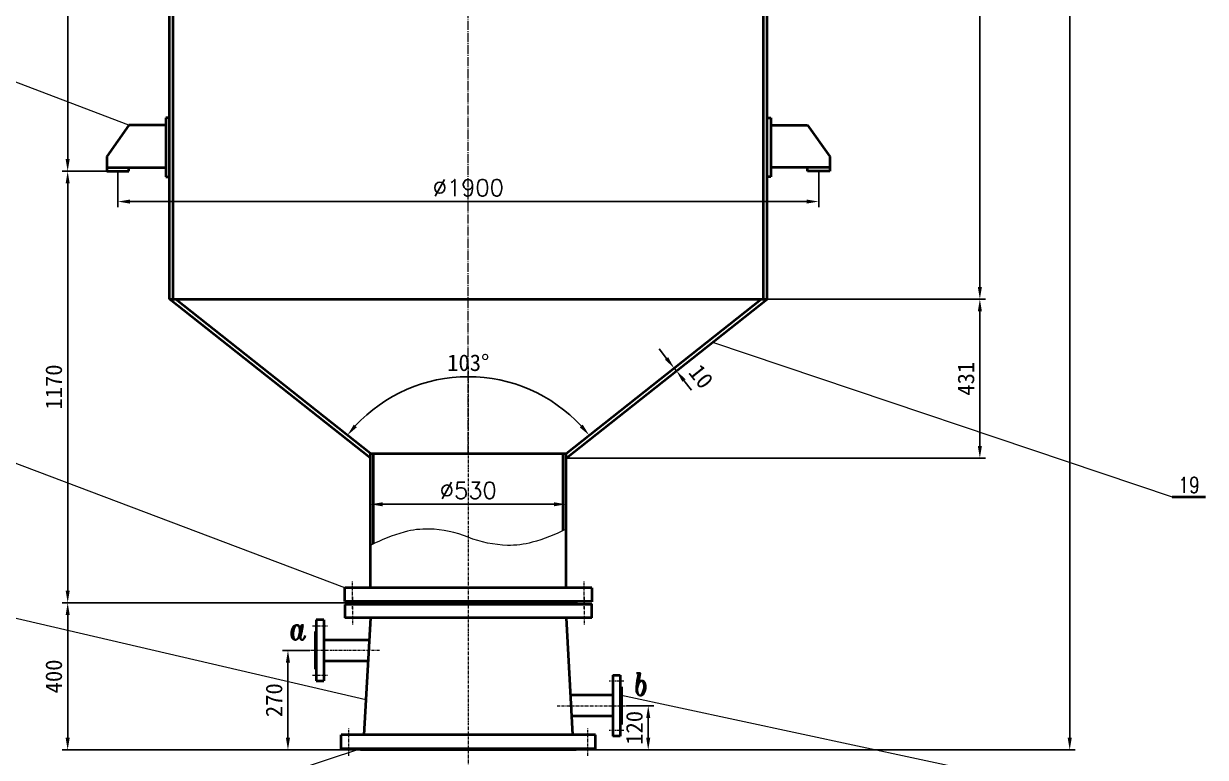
# Model space of a CAD drawing. Extents: x 588 to 17114, y -11774 to 841.
# Drawn here: x 10146 to 13350, y -7565 to -5576 of the extents above; entities that cross this region are included whole.
import ezdxf
from ezdxf.enums import TextEntityAlignment as Align

# ---------------------------------------------------------------- set-up
doc = ezdxf.new("R2010")
doc.units = 0
doc.header["$LTSCALE"] = 10
doc.header["$PDMODE"] = 1
doc.linetypes.add('ZXX-L', pattern=[3.28, 2.5, -0.3, 0.18, -0.3])
doc.linetypes.add('ZXX-S', pattern=[1.27, 0.75, -0.2, 0.12, -0.2])
doc.layers.get('Defpoints').update_dxf_attribs({"linetype": 'CONTINUOUS'})
for name, color, linetype, lineweight in [('A 粗实线', 1, 'CONTINUOUS', 40), ('B 细实线', 7, 'CONTINUOUS', 18), ('C 文 字', 2, 'CONTINUOUS', 20), ('D 短中心线', 3, 'ZXX-S', 18), ('E 长中心线', 3, 'ZXX-L', 18), ('J 标注尺寸', 2, 'CONTINUOUS', 18)]:
    doc.layers.add(name, color=color, linetype=linetype, lineweight=lineweight)
doc.styles.add('ITALICT', font='ITALICT.shx', dxfattribs={"width": 0.7})
doc.styles.add('ROMANC', font='romanc', dxfattribs={"width": 0.7, "height": 6})
doc.styles.get("Standard").update_dxf_attribs({"font": 'SIMFANG.TTF'})
doc.dimstyles.new('通用标注4.0', dxfattribs={"dimscale": 15, "dimtxt": 3, "dimasz": 2.2, "dimexe": 1, "dimexo": 0, "dimgap": 1, "dimtad": 1, "dimdec": 0, "dimzin": 0, "dimdsep": 46, "dimtxsty": 'Standard', "dimcen": 0, "dimadec": 0, "dimazin": 0, "dimtfac": 0.375, "dimtdec": 0, "dimtmove": 2, "dimatfit": 3, "dimfxl": 0, "dimtzin": 0, "dimarcsym": 0})

# ---------------------------------------------------------------- blocks, each defined once
blk = doc.blocks.new('*D72')
at = {"layer": 'C 文 字', "color": 0, "lineweight": -2}
for p, q in [((10410.1, -4876.3), (10250.8, -4876.3)), ((10265.8, -4909.3), (10265.8, -5943.3)), ((10371.8, -5976.3), (10250.8, -5976.3))]:
    blk.add_line(p, q, dxfattribs=at)
at = {"layer": 'C 文 字', "color": 0}
for points in [[(10260.3, -4909.3), (10271.3, -4909.3), (10265.8, -4876.3)], [(10260.3, -5943.3), (10271.3, -5943.3), (10265.8, -5976.3)]]:
    blk.add_solid(points, dxfattribs=at)
at = {"layer": 'Defpoints', "color": 0}
for p in [(10410.1, -4876.3), (10265.8, -5976.3), (10371.8, -5976.3)]:
    blk.add_point(p, dxfattribs=at)
at = {"layer": 'C 文 字', "color": 0, "insert": (10228.3, -5426.3), "char_height": 45, "attachment_point": 5, "rotation": 90}
blk.add_mtext('1100', dxfattribs=at)
blk = doc.blocks.new('*D75')
at = {"layer": 'C 文 字', "color": 0, "lineweight": -2}
for p, q in [((12554.9, -1126.3), (12753.7, -1126.3)), ((12738.7, -6290.4), (12738.7, -1159.3)), ((12161.8, -6323.4), (12753.7, -6323.4))]:
    blk.add_line(p, q, dxfattribs=at)
at = {"layer": 'C 文 字', "color": 0}
for points in [[(12733.2, -1159.3), (12744.2, -1159.3), (12738.7, -1126.3)], [(12733.2, -6290.4), (12744.2, -6290.4), (12738.7, -6323.4)]]:
    blk.add_solid(points, dxfattribs=at)
at = {"layer": 'Defpoints', "color": 0}
for p in [(12554.9, -1126.3), (12738.7, -1126.3), (12161.8, -6323.4)]:
    blk.add_point(p, dxfattribs=at)
at = {"layer": 'C 文 字', "color": 0, "insert": (12701.2, -3724.8), "char_height": 45, "attachment_point": 5, "rotation": 90}
blk.add_mtext('5197', dxfattribs=at)
blk = doc.blocks.new('*D76')
at = {"layer": 'C 文 字', "color": 0, "lineweight": -2}
for p, q in [((10265.8, -5976.3), (10250.8, -5976.3)), ((10265.8, -7113.3), (10265.8, -6009.3)), ((11086.8, -7146.3), (10250.8, -7146.3))]:
    blk.add_line(p, q, dxfattribs=at)
at = {"layer": 'C 文 字', "color": 0}
for points in [[(10260.3, -6009.3), (10271.3, -6009.3), (10265.8, -5976.3)], [(10260.3, -7113.3), (10271.3, -7113.3), (10265.8, -7146.3)]]:
    blk.add_solid(points, dxfattribs=at)
at = {"layer": 'Defpoints', "color": 0}
for p in [(10265.8, -5976.3), (10265.8, -5976.3), (11086.8, -7146.3)]:
    blk.add_point(p, dxfattribs=at)
at = {"layer": 'C 文 字', "color": 0, "insert": (10228.3, -6561.3), "char_height": 45, "attachment_point": 5, "rotation": 90}
blk.add_mtext('1170', dxfattribs=at)
blk = doc.blocks.new('*D77')
at = {"layer": 'C 文 字', "color": 0, "lineweight": -2}
for p, q in [((11634.3, -491.3), (12997.3, -491.3)), ((12982.3, -7512.1), (12982.3, -524.3)), ((11854.7, -7545.1), (12997.3, -7545.1))]:
    blk.add_line(p, q, dxfattribs=at)
at = {"layer": 'C 文 字', "color": 0}
for points in [[(12976.8, -524.3), (12987.8, -524.3), (12982.3, -491.3)], [(12976.8, -7512.1), (12987.8, -7512.1), (12982.3, -7545.1)]]:
    blk.add_solid(points, dxfattribs=at)
at = {"layer": 'Defpoints', "color": 0}
for p in [(11634.3, -491.3), (12982.3, -491.3), (11854.7, -7545.1)]:
    blk.add_point(p, dxfattribs=at)
at = {"layer": 'C 文 字', "color": 0, "insert": (12944.8, -4018.2), "char_height": 45, "attachment_point": 5, "rotation": 90}
blk.add_mtext('7054', dxfattribs=at)
blk = doc.blocks.new('*D79')
at = {"layer": 'C 文 字', "color": 0, "lineweight": -2}
for p, q in [((10401.8, -5976.3), (10401.8, -6073.6)), ((12301.8, -5976.3), (12301.8, -6073.6)), ((10434.8, -6058.6), (12268.8, -6058.6))]:
    blk.add_line(p, q, dxfattribs=at)
at = {"layer": 'C 文 字', "color": 0}
for points in [[(10434.8, -6053.1), (10434.8, -6064.1), (10401.8, -6058.6)], [(12268.8, -6053.1), (12268.8, -6064.1), (12301.8, -6058.6)]]:
    blk.add_solid(points, dxfattribs=at)
at = {"layer": 'Defpoints', "color": 0}
for p in [(10401.8, -5976.3), (12301.8, -5976.3), (12301.8, -6058.6)]:
    blk.add_point(p, dxfattribs=at)
at = {"layer": 'C 文 字', "color": 0, "insert": (11351.8, -6021.1), "char_height": 45, "attachment_point": 5}
blk.add_mtext('{\\Ftxt.shx;%%c1900}', dxfattribs=at)
blk = doc.blocks.new('*D80')
at = {"layer": 'C 文 字', "color": 0, "lineweight": -2}
for p, q in [((11781.1, -7425.1), (11854.7, -7425.1)), ((11839.7, -7512.1), (11839.7, -7458.1)), ((11644.3, -7545.1), (11854.7, -7545.1))]:
    blk.add_line(p, q, dxfattribs=at)
at = {"layer": 'C 文 字', "color": 0}
for points in [[(11834.2, -7458.1), (11845.2, -7458.1), (11839.7, -7425.1)], [(11834.2, -7512.1), (11845.2, -7512.1), (11839.7, -7545.1)]]:
    blk.add_solid(points, dxfattribs=at)
at = {"layer": 'Defpoints', "color": 0}
for p in [(11781.1, -7425.1), (11839.7, -7425.1), (11644.3, -7545.1)]:
    blk.add_point(p, dxfattribs=at)
at = {"layer": 'C 文 字', "color": 0, "insert": (11802.2, -7485.1), "char_height": 45, "attachment_point": 5, "rotation": 90}
blk.add_mtext('120', dxfattribs=at)
blk = doc.blocks.new('*D81')
at = {"layer": 'C 文 字', "color": 0, "lineweight": -2}
for p, q in [((10922.6, -7275.1), (10847.9, -7275.1)), ((10862.9, -7512.1), (10862.9, -7308.1)), ((11059.3, -7545.1), (10847.9, -7545.1))]:
    blk.add_line(p, q, dxfattribs=at)
at = {"layer": 'C 文 字', "color": 0}
for points in [[(10857.4, -7308.1), (10868.4, -7308.1), (10862.9, -7275.1)], [(10857.4, -7512.1), (10868.4, -7512.1), (10862.9, -7545.1)]]:
    blk.add_solid(points, dxfattribs=at)
at = {"layer": 'Defpoints', "color": 0}
for p in [(10862.9, -7275.1), (10922.6, -7275.1), (11059.3, -7545.1)]:
    blk.add_point(p, dxfattribs=at)
at = {"layer": 'C 文 字', "color": 0, "insert": (10825.4, -7410.1), "char_height": 45, "attachment_point": 5, "rotation": 90}
blk.add_mtext('270', dxfattribs=at)
blk = doc.blocks.new('*D82')
at = {"layer": 'C 文 字', "color": 0, "lineweight": -2}
for p, q in [((10265.8, -7146.3), (10250.8, -7146.3)), ((10265.8, -7512.1), (10265.8, -7179.3)), ((10847.9, -7545.1), (10250.8, -7545.1))]:
    blk.add_line(p, q, dxfattribs=at)
at = {"layer": 'C 文 字', "color": 0}
for points in [[(10260.3, -7179.3), (10271.3, -7179.3), (10265.8, -7146.3)], [(10260.3, -7512.1), (10271.3, -7512.1), (10265.8, -7545.1)]]:
    blk.add_solid(points, dxfattribs=at)
at = {"layer": 'Defpoints', "color": 0}
for p in [(10265.8, -7146.3), (10265.8, -7146.3), (10847.9, -7545.1)]:
    blk.add_point(p, dxfattribs=at)
at = {"layer": 'C 文 字', "color": 0, "insert": (10228.3, -7345.7), "char_height": 45, "attachment_point": 5, "rotation": 90}
blk.add_mtext('400', dxfattribs=at)
blk = doc.blocks.new('*D83')
at = {"layer": 'Defpoints', "color": 0}
for p in [(12738.7, -6323.4), (12738.7, -6323.4), (11616.8, -6754.2)]:
    blk.add_point(p, dxfattribs=at)
at = {"layer": 'J 标注尺寸', "color": 0, "lineweight": -2}
for p, q in [((12738.7, -6323.4), (12723.7, -6323.4)), ((12738.7, -6721.2), (12738.7, -6356.4)), ((11616.8, -6754.2), (12753.7, -6754.2))]:
    blk.add_line(p, q, dxfattribs=at)
at = {"layer": 'J 标注尺寸', "color": 0}
for points in [[(12733.2, -6356.4), (12744.2, -6356.4), (12738.7, -6323.4)], [(12733.2, -6721.2), (12744.2, -6721.2), (12738.7, -6754.2)]]:
    blk.add_solid(points, dxfattribs=at)
at = {"layer": 'J 标注尺寸', "color": 0, "insert": (12701.2, -6538.8), "char_height": 45, "attachment_point": 5, "rotation": 90}
blk.add_mtext('431', dxfattribs=at)
blk = doc.blocks.new('*D84')
at = {"layer": 'Defpoints', "color": 0}
for p in [(11086.8, -6863.9), (11616.8, -6863.9), (11616.8, -6879.1)]:
    blk.add_point(p, dxfattribs=at)
at = {"layer": 'J 标注尺寸', "color": 0, "lineweight": -2}
for p, q in [((11086.8, -6863.9), (11086.8, -6894.1)), ((11119.8, -6879.1), (11583.8, -6879.1)), ((11616.8, -6863.9), (11616.8, -6894.1))]:
    blk.add_line(p, q, dxfattribs=at)
at = {"layer": 'J 标注尺寸', "color": 0}
for points in [[(11119.8, -6873.6), (11119.8, -6884.6), (11086.8, -6879.1)], [(11583.8, -6873.6), (11583.8, -6884.6), (11616.8, -6879.1)]]:
    blk.add_solid(points, dxfattribs=at)
at = {"layer": 'J 标注尺寸', "color": 0, "insert": (11351.8, -6841.6), "char_height": 45, "attachment_point": 5}
blk.add_mtext('{\\Ftxt.shx;%%c530}', dxfattribs=at)
blk = doc.blocks.new('*D86')
at = {"layer": 'C 文 字', "color": 0, "lineweight": -2}
for p, q in [((11889.4, -6483.9), (11868.9, -6458)), ((11904.3, -6514.2), (11921.6, -6500.5)), ((11909.9, -6509.8), (11916.1, -6517.6)), ((11910.5, -6522), (11927.8, -6508.3)), ((11936.5, -6543.5), (11957, -6569.4))]:
    blk.add_line(p, q, dxfattribs=at)
at = {"layer": 'C 文 字', "color": 0}
for points in [[(11893.7, -6480.5), (11885.1, -6487.3), (11909.9, -6509.8)], [(11940.9, -6540.1), (11932.2, -6546.9), (11916.1, -6517.6)]]:
    blk.add_solid(points, dxfattribs=at)
at = {"layer": 'Defpoints', "color": 0}
for p in [(11904.3, -6514.2), (11910.5, -6522), (11916.1, -6517.6)]:
    blk.add_point(p, dxfattribs=at)
at = {"layer": 'C 文 字', "color": 0, "insert": (11982.9, -6532.7), "char_height": 45, "attachment_point": 5, "rotation": 308.3255}
blk.add_mtext('10', dxfattribs=at)
blk = doc.blocks.new('*D88')
at = {"layer": 'C 文 字', "color": 0, "lineweight": -2}
blk.add_arc((11351.8, -6950.9), 417.7, 42.8531, 137.1469, dxfattribs=at)
at = {"layer": 'C 文 字', "color": 0}
for points in [[(11049.8, -6670.4), (11041.4, -6663.2), (11024.1, -6691.9)], [(11662.2, -6663.2), (11653.9, -6670.4), (11679.5, -6691.9)]]:
    blk.add_solid(points, dxfattribs=at)
at = {"layer": 'Defpoints', "color": 0}
for p in [(10557.9, -6323.4), (12145.7, -6323.4), (11475.5, -6551.9), (11086.8, -6741.4), (11616.8, -6741.4)]:
    blk.add_point(p, dxfattribs=at)
at = {"layer": 'C 文 字', "color": 0, "insert": (11351.8, -6495.7), "char_height": 45, "attachment_point": 5}
blk.add_mtext('103°', dxfattribs=at)

msp = doc.modelspace()

# ---------------------------------------------------------------- linework, layer by layer
at = {"layer": 'A 粗实线'}
for p, q in [((10541.8, -6323.4), (10541.8, -1086.3)), ((10551.8, -6323.4), (10551.8, -1086.3)), ((12151.8, -6323.4), (12151.8, -5141.1)), ((12161.8, -6323.4), (12161.8, -5141.3)), ((10431.8, -5851.3), (10371.8, -5936.3)), ((10531.8, -5851.3), (10431.8, -5851.3)), ((10531.8, -5831.3), (10531.8, -5991.3)), ((10541.8, -5831.3), (10531.8, -5831.3)), ((12161.8, -5831.3), (12171.8, -5831.3)), ((12171.8, -5831.3), (12171.8, -5991.3)), ((12171.8, -5851.3), (12271.8, -5851.3)), ((12271.8, -5851.3), (12331.8, -5936.3)), ((10371.8, -5936.3), (10371.8, -5966.3)), ((12331.8, -5936.3), (12331.8, -5966.3)), ((10371.8, -5966.3), (10371.8, -5976.3)), ((10371.8, -5966.3), (10531.8, -5966.3)), ((10371.8, -5976.3), (10431.8, -5976.3)), ((10431.8, -5976.3), (10431.8, -5966.3)), ((12331.8, -5966.3), (12171.8, -5966.3)), ((12271.8, -5976.3), (12271.8, -5966.3)), ((12331.8, -5976.3), (12271.8, -5976.3)), ((12331.8, -5966.3), (12331.8, -5976.3)), ((10531.8, -5991.3), (10541.8, -5991.3)), ((12171.8, -5991.3), (12161.8, -5991.3)), ((10541.8, -6323.4), (12161.8, -6323.4)), ((11086.8, -6754.2), (10541.8, -6323.4)), ((11086.8, -6741.4), (10557.9, -6323.4)), ((11616.8, -6754.2), (12161.8, -6323.4)), ((11616.8, -6741.4), (12145.7, -6323.4)), ((11086.8, -7105.3), (11086.8, -6741.4)), ((11086.8, -6741.4), (11616.8, -6741.4)), ((11094.8, -6986.4), (11094.8, -6741.4)), ((11608.8, -6950.3), (11608.8, -6741.4)), ((11616.8, -7105.3), (11616.8, -6741.4)), ((13259.7, -6858.8), (13350, -6858.8)), ((11016.8, -7142.2), (11016.8, -7105.3)), ((11686.8, -7105.3), (11016.8, -7105.3)), ((11686.8, -7105.3), (11686.8, -7143.3)), ((11686.8, -7142.2), (11016.8, -7142.2)), ((11059.3, -7143.3), (11059.3, -7146.3)), ((11644.3, -7143.3), (11644.3, -7146.3)), ((11686.8, -7150.4), (11016.8, -7150.4)), ((11016.8, -7150.4), (11016.8, -7187.3)), ((11644.3, -7146.3), (11059.3, -7146.3)), ((11059.3, -7146.3), (11059.3, -7146.3)), ((11644.3, -7146.3), (11059.3, -7146.3)), ((11059.3, -7149.3), (11059.3, -7146.3)), ((11059.3, -7146.3), (11059.3, -7146.3)), ((11644.3, -7149.3), (11644.3, -7146.3)), ((11686.8, -7187.3), (11686.8, -7149.3)), ((10939.8, -7192.6), (10939.8, -7357.6)), ((10959.8, -7192.6), (10939.8, -7192.6)), ((10959.8, -7192.6), (10959.8, -7357.6)), ((11686.8, -7187.3), (11016.8, -7187.3)), ((11086.8, -7187.3), (11068.8, -7504.1)), ((11616.8, -7187.3), (11634.8, -7504.1)), ((10936.8, -7224.1), (10936.8, -7326.1)), ((10939.8, -7224.1), (10936.8, -7224.1)), ((10936.8, -7246.6), (10936.8, -7303.6)), ((10959.8, -7246.6), (11083.4, -7246.6)), ((10959.8, -7303.6), (11080.2, -7303.6)), ((10936.8, -7326.1), (10936.8, -7326.1)), ((10939.8, -7326.1), (10936.8, -7326.1)), ((10939.8, -7357.6), (10959.8, -7357.6)), ((11743.8, -7342.6), (11743.8, -7507.6)), ((11743.8, -7342.6), (11763.8, -7342.6)), ((11763.8, -7342.6), (11763.8, -7507.6)), ((11743.8, -7396.6), (11628.7, -7396.6)), ((11763.8, -7374.1), (11766.8, -7374.1)), ((11766.8, -7374.1), (11766.8, -7476.1)), ((11766.8, -7396.6), (11766.8, -7453.6)), ((11743.8, -7453.6), (11631.9, -7453.6)), ((11763.8, -7476.1), (11766.8, -7476.1)), ((11766.8, -7476.1), (11766.8, -7476.1)), ((11006.8, -7542.1), (11006.8, -7504.1)), ((11696.8, -7504.1), (11006.8, -7504.1)), ((11696.8, -7542.1), (11696.8, -7504.1)), ((11763.8, -7507.6), (11743.8, -7507.6)), ((11696.8, -7542.1), (11006.8, -7542.1)), ((11059.3, -7542.1), (11059.3, -7545.1)), ((11644.3, -7545.1), (11059.3, -7545.1)), ((11059.3, -7545.1), (11059.3, -7545.1)), ((11644.3, -7542.1), (11644.3, -7545.1))]:
    msp.add_line(p, q, dxfattribs=at)
at = {"layer": 'B 细实线'}
for p, q in [((10431.8, -5851.3), (9796.1, -5609.9)), ((12014.1, -6440.1), (13259.7, -6858.8)), ((11016.8, -7105.3), (9796.1, -6644.7)), ((11074.2, -7408.9), (9796.1, -7111.6)), ((11766.8, -7396.6), (13259.7, -7716.2)), ((11059.3, -7542.1), (9796.1, -7956.4))]:
    msp.add_line(p, q, dxfattribs=at)
msp.add_lwpolyline([(11616.8, -6946.3, -0.051394), (11525.2, -6982.2, -0.074756), (11457.8, -6990.4, -0.089173), (11351.8, -6968.4, 0.089173), (11245.8, -6946.3, 0.074756), (11178.4, -6954.5, 0.051394), (11086.8, -6990.4)], format="xyb", dxfattribs=at)
at = {"layer": 'D 短中心线'}
for p, q in [((11351.8, -6505.4), (11351.8, -7636.2)), ((11038.1, -7162.3), (11038.1, -7086.3)), ((11665.6, -7162.3), (11665.6, -7086.3)), ((11038.1, -7130.3), (11038.1, -7206.3)), ((11665.6, -7130.3), (11665.6, -7206.3)), ((10929.8, -7208.4), (10969.8, -7208.4)), ((11110.7, -7275.1), (10922.6, -7275.1)), ((10929.8, -7341.9), (10969.8, -7341.9)), ((11773.8, -7358.4), (11733.8, -7358.4)), ((11592.9, -7425.1), (11781.1, -7425.1)), ((11028.1, -7561.1), (11028.1, -7485.1)), ((11675.6, -7561.1), (11675.6, -7485.1)), ((11773.8, -7491.9), (11733.8, -7491.9))]:
    msp.add_line(p, q, dxfattribs=at)
at = {"layer": 'E 长中心线'}
msp.add_line((11351.8, -6741.4), (11351.8, -526.3), dxfattribs=at)

# ---------------------------------------------------------------- texts
at = {"layer": 'C 文 字', "style": 'ROMANC', "width": 0.8}
msp.add_text('19', height=42.34, dxfattribs=at).set_placement((13305.9, -6827), align=Align.MIDDLE)
at = {"layer": 'C 文 字', "style": 'ITALICT', "width": 0.8}
for s, p in [('a', (10866.5, -7246.4)), ('b', (11799.6, -7397.2))]:
    msp.add_text(s, height=60, dxfattribs=at).set_placement(p)

# ---------------------------------------------------------------- dimensions: what is measured, and where the dimension line sits
at = {"layer": 'C 文 字'}
for base, p1, p2, picture, middle in [((12982.3, -491.3), (11854.7, -7545.1), (11634.3, -491.3), '*D77', (12944.8, -4018.2)), ((12738.7, -1126.3), (12161.8, -6323.4), (12554.9, -1126.3), '*D75', (12701.2, -3724.8)), ((10265.8, -5976.3), (10410.1, -4876.3), (10371.8, -5976.3), '*D72', (10228.3, -5426.3)), ((10265.8, -5976.3), (11086.8, -7146.3), (10265.8, -5976.3), '*D76', (10228.3, -6561.3)), ((10862.9, -7275.1), (11059.3, -7545.1), (10922.6, -7275.1), '*D81', (10825.4, -7410.1)), ((11839.7, -7425.1), (11644.3, -7545.1), (11781.1, -7425.1), '*D80', (11802.2, -7485.1))]:
    dim = msp.add_linear_dim(base=base, p1=p1, p2=p2, angle=90, dimstyle='通用标注4.0', dxfattribs=at)
    dim.commit()
    dim.dimension.update_dxf_attribs({"geometry": picture, "text_midpoint": middle})
dim = msp.add_linear_dim(base=(12301.8, -6058.6), p1=(10401.8, -5976.3), p2=(12301.8, -5976.3), text='{\\Ftxt.shx;%%c<>}', dimstyle='通用标注4.0', dxfattribs=at)
dim.commit()
dim.dimension.update_dxf_attribs({"geometry": '*D79', "text_midpoint": (11351.8, -6021.1)})
dim = msp.add_angular_dim_2l(base=(11475.5, -6551.9), line1=((11086.8, -6741.4), (10557.9, -6323.4)), line2=((11616.8, -6741.4), (12145.7, -6323.4)), dimstyle='通用标注4.0', dxfattribs=at)
dim.commit()
dim.dimension.update_dxf_attribs({"geometry": '*D88', "text_midpoint": (11351.8, -6495.7)})
dim = msp.add_linear_dim(base=(11916.1, -6517.6), p1=(11904.3, -6514.2), p2=(11910.5, -6522), angle=308.3255, dimstyle='通用标注4.0', dxfattribs=at)
dim.commit()
dim.dimension.update_dxf_attribs({"geometry": '*D86', "text_midpoint": (11982.9, -6532.7), "dimtype": 161})
dim = msp.add_linear_dim(base=(10265.8, -7146.3), p1=(10847.9, -7545.1), p2=(10265.8, -7146.3), angle=90, text='400', dimstyle='通用标注4.0', dxfattribs=at)
dim.commit()
dim.dimension.update_dxf_attribs({"geometry": '*D82', "text_midpoint": (10228.3, -7345.7)})
at = {"layer": 'J 标注尺寸'}
dim = msp.add_linear_dim(base=(12738.7, -6323.4), p1=(11616.8, -6754.2), p2=(12738.7, -6323.4), angle=90, dimstyle='通用标注4.0', dxfattribs=at)
dim.commit()
dim.dimension.update_dxf_attribs({"geometry": '*D83', "text_midpoint": (12701.2, -6538.8)})
dim = msp.add_linear_dim(base=(11616.8, -6879.1), p1=(11086.8, -6863.9), p2=(11616.8, -6863.9), text='{\\Ftxt.shx;%%c<>}', dimstyle='通用标注4.0', dxfattribs=at)
dim.commit()
dim.dimension.update_dxf_attribs({"geometry": '*D84', "text_midpoint": (11351.8, -6841.6)})

doc.saveas('drawing.dxf')
